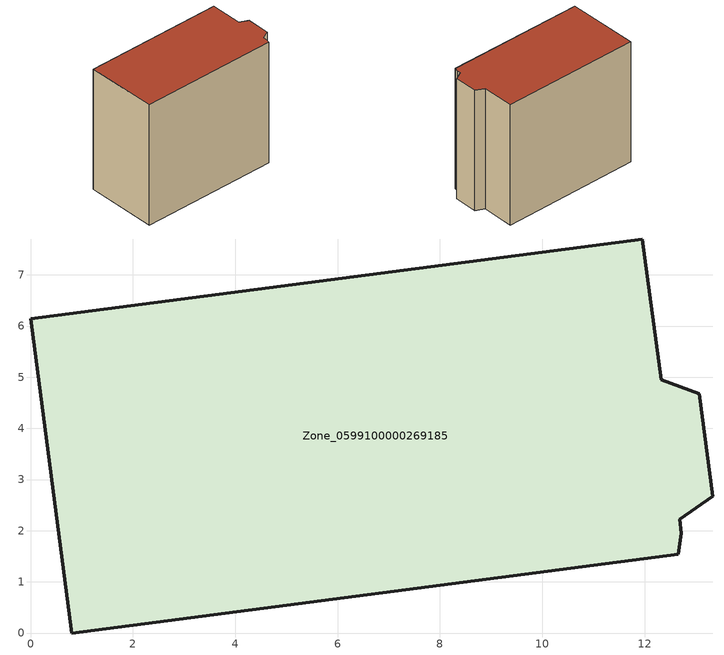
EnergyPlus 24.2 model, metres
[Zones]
Zone_0599100000269185
 floor ground (C_G): 12.72,1.95 12.66,1.53 0.81,0 0,6.14 11.96,7.7 12.32,4.95 13.06,4.68 13.34,2.67 12.68,2.22 z0
 wall outside (C_F): 13.06,4.68 12.32,4.95 11.96,7.7 0,6.14 0.81,0 12.66,1.53 12.72,1.95 12.68,2.22 13.34,2.67 13.06,4.68 z0:10.95
 roof outside (C_R): 12.66,1.53 12.72,1.95 12.68,2.22 13.34,2.67 13.06,4.68 12.32,4.95 11.96,7.7 0,6.14 0.81,0 z10.95
[BUILDING]
Pand.0599100000269185: North Axis=0; Terrain=City; Loads Convergence Tolerance Value=0.04; Temperature Convergence Tolerance Value=0.4; Solar Distribution=FullExterior; Maximum Number of Warmup Days=25; Minimum Number of Warmup Days=1
[Site:Location]
Rotterdam.The.Hague.AP_ZH_NLD Design_Conditions: Latitude=51.96; Longitude=4.45; Time Zone=1; Elevation=-4.5
[SITE:GROUNDTEMPERATURE:BUILDINGSURFACE]
18, 18, 18, 18, 18, 18, 18, 18, 18, 18, 18, 18
[MATERIAL] Thermal Absorptance=0.9; Solar Absorptance=0.7; Visible Absorptance=0.7
Name | Roughness | Thickness | Conductivity | Density | Specific Heat
G.TI.1946 | MediumSmooth | 0.15 | 1 | 540 | 1210
F.TI.1946 | Rough | 0.3 | 0.857143 | 1920 | 840
R.TI.1946 | MediumRough | 0.2 | 0.1 | 1500 | 1000
[CONSTRUCTION]
C_G: G.TI.1946
C_F: F.TI.1946
C_R: R.TI.1946
[ZONE]
Zone_0599100000269185: Type=1; Multiplier=1; Ceiling Height=Autocalculate; Volume=Autocalculate; Floor Area=autocalculate; Part of Total Floor Area=Yes
[ZONEINFILTRATION:DESIGNFLOWRATE]
Infil_Zone_0599100000269185: Zone or ZoneList or Space or SpaceList=Zone_0599100000269185; Schedule=AlwaysOn; Design Flow Rate Calculation Method=Flow/Area; Flow Rate per Floor Area=0.003; Constant Term Coefficient=1; Temperature Term Coefficient=0; Velocity Term Coefficient=0; Velocity Squared Term Coefficient=0
[HVACTEMPLATE:ZONE:IDEALLOADSAIRSYSTEM]
Zone_0599100000269185: Maximum Heating Supply Air Temperature=50; Minimum Cooling Supply Air Temperature=13; Maximum Heating Supply Air Humidity Ratio=0.0156; Minimum Cooling Supply Air Humidity Ratio=0.0077; Heating Limit=NoLimit; Cooling Limit=NoLimit; Dehumidification Control Type=ConstantSensibleHeatRatio; Cooling Sensible Heat Ratio=0.7; Dehumidification Setpoint=60; Humidification Control Type=None; Humidification Setpoint=30; Outdoor Air Method=None; Outdoor Air Flow Rate per Person=0.00944; Outdoor Air Flow Rate per Zone Floor Area=0; Outdoor Air Flow Rate per Zone=0; Demand Controlled Ventilation Type=None; Outdoor Air Economizer Type=NoEconomizer; Heat Recovery Type=None; Sensible Heat Recovery Effectiveness=0.7; Latent Heat Recovery Effectiveness=0.65
[ZONECONTROL:THERMOSTAT]
ThermostatControl_Zone_0599100000269185: Zone or ZoneList=Zone_0599100000269185; Control Type Schedule=DualSetpointControlType; Control 1=Thermostat_Zone_0599100000269185; Temperature Difference Between Cutout And Setpoint=0
[THERMOSTATSETPOINT:DUALSETPOINT]
Thermostat_Zone_0599100000269185: Heating Setpoint Temperature Schedule=HeatingSetpoint_Zone_0599100000269185; Cooling Setpoint Temperature Schedule=CoolingSetpoint_Zone_0599100000269185
[SCHEDULE:COMPACT]
HeatingSetpoint_Zone_0599100000269185: Through: 12/31, For: AllDays, Until: 24:00, 21
CoolingSetpoint_Zone_0599100000269185: Through: 12/31, For: AllDays, Until: 24:00, 24
DualSetpointControlType: Through: 12/31, For: AllDays, Until: 24:00, 4
AlwaysOn: Through: 12/31, For: AllDays, Until: 24:00, 1
